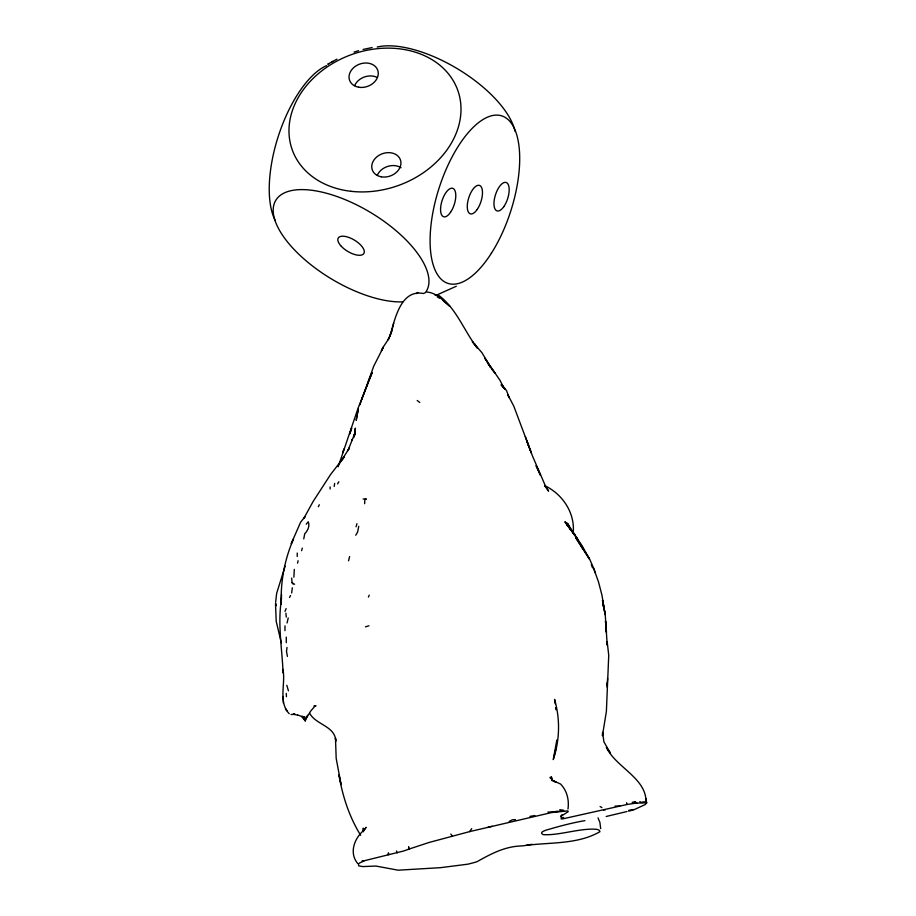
<?xml version="1.0" encoding="UTF-8"?>
<svg xmlns="http://www.w3.org/2000/svg" width="916" height="916" viewBox="0 0 916 916"><rect width="100%" height="100%" fill="white"/><g stroke="black" fill="none" stroke-linecap="round" stroke-linejoin="round"><path stroke-width="1.37" d="M628.72 811.187L634.021 809.721L645.242 804.546L646.73 802.817L645.814 798.66L645.963 803.332C647.52 778.382 616.136 767.848 606.346 747.33L610.228 752.837L603.93 741.88L602.579 732.353L602.43 735.697L606.381 711.492L608.739 655.249L607.171 641.681L607.205 645.173L605.247 614.716L602.522 600.301L604.045 609.163L602.602 600.392L603.026 604.388M275.51 603.736L276.208 621.369L281.315 642.826M607.102 687.057L607.125 683.027M281.521 594.484L281.269 603.255C280.502 581.248 284.716 559.115 293.532 538.952L291.254 543.589L300.574 522.257L305.188 516.395L303.746 518.502L313.135 501.464L330.607 474.477L344.359 456.718L339.367 463.542M567.989 809.034C569.248 800.012 567.05 790.668 560.558 784.016L553.012 780.638L556.126 782.378L552.634 780.306L550.058 777.432L550.653 778.382M408.616 849.281L408.696 847.014L408.616 849.281L403.441 851.056L365.232 860.502L359.622 862.964L358.442 863.983L358.694 865.849L362.759 866.593L375.904 866.044L398.116 870.189L440.55 867.67L467.79 864.189A22.614 2.908 -12 0 0 477.018 861.693C491.102 853.792 505.243 846.155 522.349 845.915C548.054 841.93 576.828 845.113 599.946 831.682C599.854 828.865 594.404 829.232 592.228 829.129C576.359 829.232 557.947 835.575 543.291 834.648C537.44 831.946 548.157 829.564 551.214 828.671C562.31 825.453 573.519 822.579 584.923 820.633M293.876 577.149L294.322 569.363M364.625 503.697L364.877 499.518L366.423 499.037L363.102 498.991M291.677 578.076L292.032 582.645L293.074 584.076M607.113 684.996L607.617 678.413M289.17 713.678C277.995 701.919 285.826 683.805 282.964 669.413L283.101 672.974C282.105 649.02 277.731 625.021 281.201 601.125L280.903 604.262L281.418 598.102M556.813 740.048L553.264 759.604C559.779 740.025 560.283 719.232 554.581 699.389L555.188 703.751M275.624 602.339L276.666 593.316L285.128 566.134M285.013 625.868L284.945 630.655M354.538 435.558L355.362 428.127L354.332 435.466L354.904 433.199L347.874 450.706L349.523 447.764L342.069 459.614L342.836 458.504M291.677 593.007L292.307 587.809M287.017 647.44L286.502 651.459L287.418 656.417M388.109 854.754L388.384 852.842L388.945 854.502M334.191 486.465L334.661 483.408M303.746 538.883L304.73 533.776C307.776 530.696 310.032 526.047 308.234 521.731L306.276 524.181M358.751 526.345L357.584 532.127L355.729 535.242M297.563 563.168L298.101 560.718M287.051 622.983L288.219 617.945M402.651 301.868A87.959 38.564 31.1 0 1 278.739 228.954A87.959 38.564 31.1 0 1 348.195 200.936A87.959 38.564 31.1 0 1 425.333 292.719L423.341 293.498C400.406 289.044 394.636 320.302 389.827 336.619L391.716 331.191L388.098 339.71L389.426 337.741L382.705 347.828L381.411 350.691L383.449 347.027L373.717 366.217L363.457 394.807M553.94 756.891L556.126 747.994M348.549 560.81L349.614 556.55M391.75 330.997L393.697 323.211M353.771 437.596L354.904 433.199M301.627 550.688L302.291 548.111M356.072 526.769L356.954 523.677M338.176 466.782L358.156 407.964L371.988 372.926L368.095 382.648M351.778 440.252L352.03 439.462M359.954 404.792L361.236 400.807M361.465 400.063L362.999 395.975M344.118 448.737L342.699 452.79L343.477 450.592M307.41 715.282L305.257 720.903L301.662 716.507L297.597 714.949M367.682 383.827L361.66 399.479M368.415 597.083L369.217 595.137M369.343 379.132L372.033 372.549M284.979 611.35L286.124 608.602M289.548 597.495L290.521 595.492M318.356 506.72L319.318 504.762M363.698 830.709L366.102 827.331L363.32 831.03L364.11 830.091C354.423 838.037 348.824 852.785 357.629 863.422M306.001 718.831L310.49 711.343L315.241 705.767M337.557 483.866L338.863 481.782M408.731 849.166L429.272 842.411L469.587 831.613L471.74 828.625M561.039 815.847L561.955 814.668M416.299 293.567L417.879 292.433M331.958 61.864L336.962 59.174M328.649 63.754L327.814 64.246L332.634 61.452M469.587 831.613L551.581 812.572L567.863 810.878L568.195 811.645L560.535 816.591L561.577 817.622L561.119 818.961L562.699 818.881L627.117 804.477L635.933 803.114L646.73 802.817M456.305 286.25L437.138 294.837M509.193 821.446L512.25 819.831L515.456 819.58M562.058 818.16L563.569 817.415M365.461 626.853L368.942 625.777M526.711 845.136L532.07 844.323M354.034 52.086L358.591 50.678M487.93 827.274L492.281 826.255M627.002 811.519L606.22 816.477M363.114 49.453L372.148 47.54M632.189 802.336L635.086 801.752L636.918 803.103M302.555 716.335L301.662 716.507L304.833 716.793L305.257 720.903L303.23 717.48M547.928 812.126L563.752 810.935L560.031 811.267M529.929 816.396L534.807 815.561M628.72 810.339L633.574 809.515M642.677 801.889L645.975 801.866M313.982 705.973L316.02 705.721M555.05 811.702L557.546 811.484M603.552 809.927L605.258 809.836M291.013 714.491L295.181 714.388L293.292 714.102L297.815 715.259M615.083 806.08L619.8 806.034M426.913 292.055C436.256 292.673 443.149 300.482 449.779 306.288L442.588 300.105M363.629 861.109L362.141 860.914L363.274 861.212M434.619 294.746L438.924 295.479C456.214 308.543 463.691 329.852 476.366 346.798L474.58 343.924L477.328 347.943M559.813 809.675L563.58 810.248M639.815 801.58L641.933 802.622M544.963 485.743C562.768 494.308 575.305 513.212 573.153 533.284M600.117 806.527L601.949 807.614M437.241 296.818L439.382 298.135M292.032 582.645L294.597 584.271M417.215 400.498L419.791 402.479M544.551 485.514L547.081 488.136L544.757 485.652M570.645 529.666L565.092 521.88L574.469 534.039L579.187 542.249L576.908 537.955M450.809 834.075L452.412 836.113M477.499 348.263L472.324 341.611L482.011 352.786L490.678 367.488L484.862 358.213L499.953 380.243L503.663 387.548M572.351 531.635L574.011 533.868L567.359 523.105L570.84 529.872M309.665 713.312C316.02 725.037 335.37 725.964 335.76 741.216L335.485 738.124L336.183 758.356L341.073 784.565L338.989 774.902C342.47 796.118 349.305 816.957 360.664 835.3M545.238 486.43L548.604 491.125L545.329 485.698L532.528 456.111L513.853 406.303L507.75 394.556L509.136 397.716L506.617 390.754L501.67 384.56L502.999 386.552M490.632 367.213L488.239 363.744L492.476 369.881M578.076 540.177L574.664 535.001L582.175 545.902L589.435 559.023L575.591 537.509L589.744 559.287L593.488 567.909L598.514 581.969L601.927 595.057L605.247 614.716L603.3 605.682M565.092 521.88L567.061 524.857M635.086 801.752L635.933 803.114M582.645 548.352L580.046 543.257L582.645 548.421M527.902 444.168L531.326 452.928L526.666 440.333L528.12 444.867M598.022 817.908L599.9 822.373L600.678 828.614M595.434 573.084L593.488 567.909M591.324 564.6L592.538 567.828M525.36 436.577L527.879 443.745M396.525 850.987L397.189 852.899M626.555 802.76L627.117 804.477M286.811 685.305L288.437 690.79M555.565 707.667L555.92 709.751M285.884 613.159L286.273 617.086M283.101 696.481L283.41 703.144M286.284 693.366L286.433 696.698M363.366 830.801L363.274 828.144L363.412 831.762M275.968 603.77L276.048 605.762M286.273 637.089L286.296 642.654M330.115 486.923L330.115 489.007M297.231 553.058L297.242 556.481M275.338 220.745A87.959 37.648 -72.2 0 1 278.773 134.801A87.959 37.648 -72.2 0 1 326.623 65.608M377.209 47.025A87.959 38.552 31.1 0 1 458.767 69.57A87.959 38.552 31.1 0 1 515.032 131.297M377.312 175.254A14.942 11.816 -19.9 0 1 401.013 167.708M354.629 85.612A14.942 11.816 -19.9 0 1 376.957 77.31M357.125 414.891L356.21 420.318L358.328 409.131L357.125 414.891M350.805 430.646L349.74 433.955L351.675 428.035L350.805 430.646M504.705 388.659L501.075 384.789L505.414 389.518L504.705 388.659M568.813 526.631L566.523 524.158L574.733 535.31L568.813 526.631M286.96 710.656L285.529 708.927L286.96 710.656M494.766 372.709L491.972 369.171L494.766 372.709M539.158 472.221L536.1 465.683L540.486 475.324L539.158 472.221M552.153 780.604L551.34 776.676L552.153 780.604M606.438 632.258L605.51 621.082L606.438 632.258M491.377 253.251A87.959 37.636 -72.2 0 0 502.666 116.195A87.959 37.636 -72.2 0 0 430.577 229.401A87.959 37.636 -72.2 0 0 491.377 253.251M350.839 191.284A87.959 69.524 -19.9 0 0 458.572 92.734A87.959 69.524 -19.9 0 0 315.562 76.097A87.959 69.524 -19.9 0 0 350.839 191.284M358.603 87.203A14.942 11.816 -19.9 0 0 378.056 71.368A14.942 11.816 -19.9 0 0 354.286 67.12A14.942 11.816 -19.9 0 0 358.603 87.203M381.228 176.799A14.942 11.816 -19.9 0 0 400.75 161.033A14.942 11.816 -19.9 0 0 377.026 156.705A14.942 11.816 -19.9 0 0 381.228 176.799M450.512 212.352A14.942 6.401 -72.2 0 0 453.283 188.547A14.942 6.401 -72.2 0 0 440.733 206.707A14.942 6.401 -72.2 0 0 450.512 212.352M503.823 206.627A14.942 6.401 -72.2 0 0 506.731 182.742A14.942 6.401 -72.2 0 0 494.148 200.73A14.942 6.401 -72.2 0 0 503.823 206.627M477.202 209.443A14.942 6.401 -72.2 0 0 479.973 185.627A14.942 6.401 -72.2 0 0 467.435 203.787A14.942 6.401 -72.2 0 0 477.202 209.443M341.37 246.37A14.942 6.549 31.1 0 0 363.721 253.686A14.942 6.549 31.1 0 0 348.114 237.187A14.942 6.549 31.1 0 0 341.37 246.37"/></g></svg>
